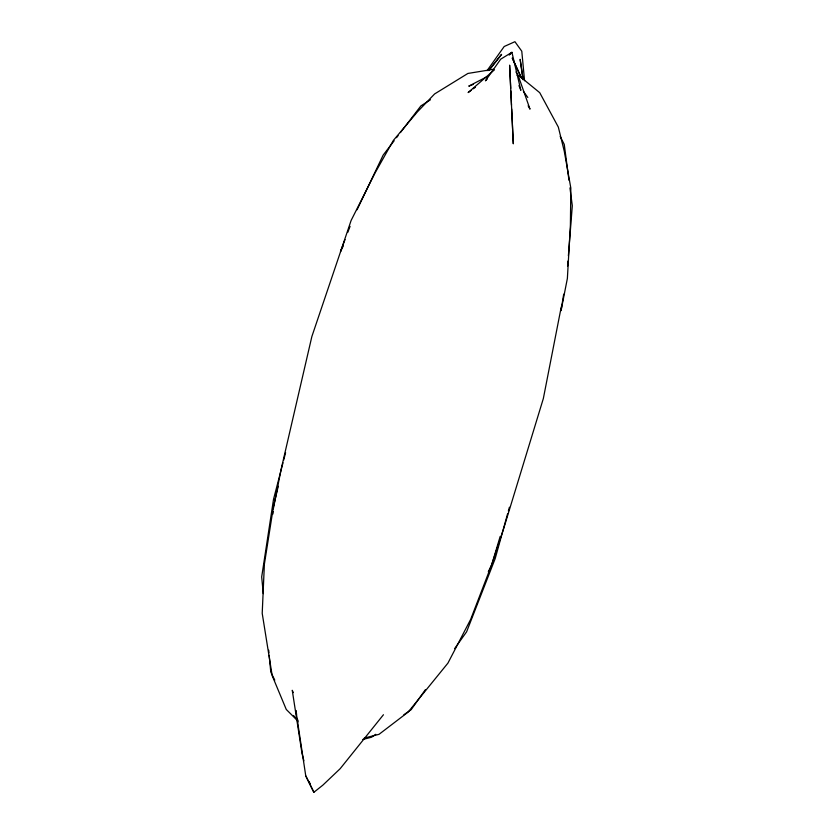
<?xml version="1.0" encoding="UTF-8"?>
<svg xmlns="http://www.w3.org/2000/svg" width="834" height="834" viewBox="0 0 834 834"><rect width="100%" height="100%" fill="white"/><g stroke="black" fill="none" stroke-linecap="round" stroke-linejoin="round"><path stroke-width="1.25" d="M561.272 306.829L543.341 398.548L503.621 528.746L491.685 564.722L470.647 619.412L447.931 663.113L408.107 712.121L379.032 734.327L364.302 738.059M272.937 514.025L273.135 511.44M273.323 508.855L281.162 469.146L311.864 336.529L351.114 220.468L375.185 172.721L393.335 140.456L417.448 111.819L434.608 93.95L467.916 73.444L493.405 69.295M567.579 266.182L567.975 261.032M568.381 255.892L572.312 205.758L569.956 187.858M563.701 294.183L561.042 310.665L567.381 278.42L570.404 225.034L570.821 188.015L564.253 151.162L558.332 127.102L539.734 92.689L519.749 76.353L517.32 75.467L519.749 76.353M278.243 486.253L273.521 506.259L264.388 564.149L262.21 613.344L272.197 675.707L286.271 709.473L297.185 720.336M282.987 462.766L273.521 499.337L261.688 576.909L263.283 593.62M283.633 460.243L285.593 452.685M507.666 513.536L495.146 558.717L466.602 631.818L454.613 648.644M508.365 511.023L509.407 507.26M500.192 536.408L491.685 564.722L488.307 571.738M345.047 239.567L340.481 251.566L343.337 245.822M347.788 232.363L350.072 226.358M357.067 209.772L383.171 155.082L394.159 140.748M487.035 70.692L504.195 46.506L514.922 41.7L521.782 51.218L524.565 80.742M425.392 689.676L411.162 709.661L403.864 714.738M396.515 137.683L398.089 135.629M400.435 132.564L420.847 105.949L430.448 99.767M488.933 70.577L501.588 54.335L488.943 70.119M383.442 714.738L340.157 768.708L322.841 785.159L313.865 792.3L305.755 775.86L295.882 710.474L296.602 714.279M487.212 78.928L485.44 80.825L500.692 59.172L511.92 52.313L520.864 90.322L518.946 85.589M510.147 54.22L511.92 52.313L509.167 55.075M494.489 69.775L468.124 92.564L471.252 90.291M473.347 88.769L475.432 87.257M375.738 734.316L371.568 737.214L362.78 739.477M487.056 76.655L468.76 86.152L473.389 84.38M293.537 715.509L297.696 720.44M523.418 91.365L527.818 97.484M515.965 72.026L517.997 75.008L529.997 109.15L528.13 105.772M560.187 136.474L564.253 144.376L568.955 180.186M305.755 775.86L313.865 792.3M274.782 680.179L270.779 672.048L269.184 655.336M521.302 77.572L512.243 58.026L521.292 77.906M293.266 692.606L292.254 690.302L302.012 753.467L303.889 760.806M309.195 781.614L309.821 784.064L309.341 781.521M297.561 719.356L298.04 721.89M523.189 79.303L520.135 59.308L522.97 79.699M268.694 650.197L268.944 652.761M510.7 88.362L509.616 65.146L513.296 143.813L511.669 108.993M510.825 90.937L511.492 105.126"/></g></svg>
